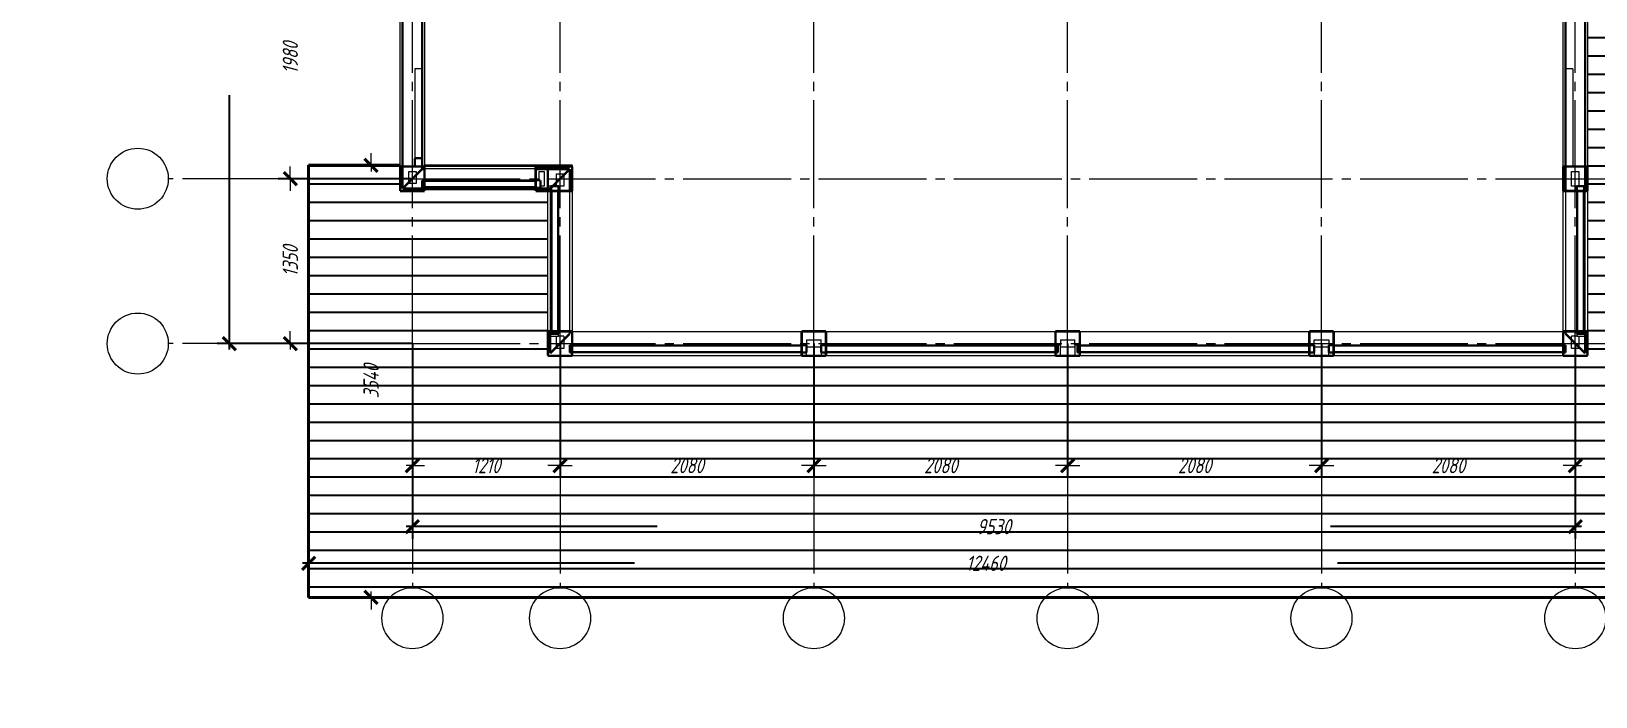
# Model space of a CAD drawing. Header units: millimetres. Extents: x 0 to 6720, y 0 to 297.
# Drawn here: x 1692.5 to 1948.9, y 0 to 109 of the extents above; entities that cross this region are included whole.
import ezdxf

# ---------------------------------------------------------------- set-up
doc = ezdxf.new("R2010")
doc.units = ezdxf.units.MM
for name, pattern in [('K5LT32768', [0]), ('K5LT_AXLED', [22.1875, 17.6875, -1.5, 1.5, -1.5]), ('K5LT_BASIC', [0]), ('K5LT_THIN', [0])]:
    doc.linetypes.add(name, pattern=pattern)
doc.layers.add('Системный слой', color=7, linetype='Continuous')
doc.styles.add('KDIMTEXTSTYLE', font='GOST_AU.SHX', dxfattribs={"width": 0.96, "oblique": 15, "height": 5})
doc.styles.add('KTEXTSTYLE', font='GOST_AU.SHX', dxfattribs={"width": 0.96, "height": 5})
doc.dimstyles.new('KDIMSTYLE (0.02)', dxfattribs={"dimtxt": 5, "dimasz": 1, "dimexe": 2, "dimexo": 0, "dimgap": 1, "dimtad": 1, "dimlfac": 50, "dimtxsty": 'KDIMTEXTSTYLE', "dimsah": 1, "dimcen": 0, "dimdle": 1, "dimadec": 0, "dimazin": 0, "dimtfac": 0.667, "dimtmove": 0, "dimatfit": 3, "dimfxl": 0, "dimtvp": 1, "dimtolj": 1, "dimtzin": 0, "dimarcsym": 0})

# ---------------------------------------------------------------- blocks, each defined once
blk = doc.blocks.new('U155')
at = {"layer": 'Системный слой', "color": 30, "linetype": 'K5LT_AXLED', "lineweight": 18}
for p, q in [((1734.91, 57.86), (1714.91, 57.86)), ((1754.91, 57.86), (1734.91, 57.86)), ((1754.91, 57.86), (1945.51, 57.86)), ((1945.51, 57.86), (1985.51, 57.86))]:
    blk.add_line(p, q, dxfattribs=at)
at = {"layer": 'Системный слой', "color": 7, "linetype": 'K5LT_THIN', "lineweight": 18}
blk.add_arc((1709.91, 57.86), 5, 0, 360, dxfattribs=at)
blk = doc.blocks.new('U156')
at = {"layer": 'Системный слой', "color": 30, "linetype": 'K5LT_AXLED', "lineweight": 18}
for p, q in [((1734.91, 84.86), (1714.91, 84.86)), ((1754.91, 84.86), (1734.91, 84.86)), ((1754.91, 84.86), (1945.51, 84.86)), ((1945.51, 84.86), (1985.51, 84.86))]:
    blk.add_line(p, q, dxfattribs=at)
at = {"layer": 'Системный слой', "color": 7, "linetype": 'K5LT_THIN', "lineweight": 18}
blk.add_arc((1709.91, 84.86), 5, 0, 360, dxfattribs=at)
blk = doc.blocks.new('U163')
at = {"layer": 'Системный слой', "color": 30, "linetype": 'K5LT_AXLED', "lineweight": 18}
for p, q in [((1754.91, 57.86), (1754.91, 249.66)), ((1754.91, 57.86), (1754.91, 37.86)), ((1754.91, 37.86), (1754.91, 17.86))]:
    blk.add_line(p, q, dxfattribs=at)
at = {"layer": 'Системный слой', "color": 7, "linetype": 'K5LT_THIN', "lineweight": 18}
blk.add_arc((1754.91, 12.86), 5, 0, 360, dxfattribs=at)
blk = doc.blocks.new('U164')
at = {"layer": 'Системный слой', "color": 30, "linetype": 'K5LT_AXLED', "lineweight": 18}
for p, q in [((1779.11, 57.86), (1779.11, 249.66)), ((1779.11, 57.86), (1779.11, 37.86)), ((1779.11, 37.86), (1779.11, 17.86))]:
    blk.add_line(p, q, dxfattribs=at)
at = {"layer": 'Системный слой', "color": 7, "linetype": 'K5LT_THIN', "lineweight": 18}
blk.add_arc((1779.11, 12.86), 5, 0, 360, dxfattribs=at)
blk = doc.blocks.new('U165')
at = {"layer": 'Системный слой', "color": 30, "linetype": 'K5LT_AXLED', "lineweight": 18}
for p, q in [((1820.71, 57.86), (1820.71, 249.66)), ((1820.71, 57.86), (1820.71, 37.86)), ((1820.71, 37.86), (1820.71, 17.86))]:
    blk.add_line(p, q, dxfattribs=at)
at = {"layer": 'Системный слой', "color": 7, "linetype": 'K5LT_THIN', "lineweight": 18}
blk.add_arc((1820.71, 12.86), 5, 0, 360, dxfattribs=at)
blk = doc.blocks.new('U166')
at = {"layer": 'Системный слой', "color": 30, "linetype": 'K5LT_AXLED', "lineweight": 18}
for p, q in [((1862.31, 57.86), (1862.31, 249.66)), ((1862.31, 57.86), (1862.31, 37.86)), ((1862.31, 37.86), (1862.31, 17.86))]:
    blk.add_line(p, q, dxfattribs=at)
at = {"layer": 'Системный слой', "color": 7, "linetype": 'K5LT_THIN', "lineweight": 18}
blk.add_arc((1862.31, 12.86), 5, 0, 360, dxfattribs=at)
blk = doc.blocks.new('U167')
at = {"layer": 'Системный слой', "color": 30, "linetype": 'K5LT_AXLED', "lineweight": 18}
for p, q in [((1903.91, 57.86), (1903.91, 249.66)), ((1903.91, 57.86), (1903.91, 37.86)), ((1903.91, 37.86), (1903.91, 17.86))]:
    blk.add_line(p, q, dxfattribs=at)
at = {"layer": 'Системный слой', "color": 7, "linetype": 'K5LT_THIN', "lineweight": 18}
blk.add_arc((1903.91, 12.86), 5, 0, 360, dxfattribs=at)
blk = doc.blocks.new('U168')
at = {"layer": 'Системный слой', "color": 30, "linetype": 'K5LT_AXLED', "lineweight": 18}
for p, q in [((1945.51, 57.86), (1945.51, 249.66)), ((1945.51, 57.86), (1945.51, 37.86)), ((1945.51, 37.86), (1945.51, 17.86))]:
    blk.add_line(p, q, dxfattribs=at)
at = {"layer": 'Системный слой', "color": 7, "linetype": 'K5LT_THIN', "lineweight": 18}
blk.add_arc((1945.51, 12.86), 5, 0, 360, dxfattribs=at)
blk = doc.blocks.new('U154')
at = {"layer": 'Системный слой'}
for name in ['U163', 'U164', 'U165', 'U166', 'U167', 'U168', 'U156', 'U155']:
    blk.add_blockref(name, (0, 0), dxfattribs=at)
blk = doc.blocks.new('U205')
at = {"layer": 'Системный слой', "color": 7, "linetype": 'K5LT32768', "lineweight": 18}
for p, q in [((1752.91, 87.06), (1752.91, 160.86)), ((1947.51, 136.86), (1947.51, 86.86)), ((1756.91, 122.46), (1756.91, 87.06)), ((1943.51, 86.86), (1943.51, 122.46)), ((1756.51, 102.86), (1755.31, 102.86)), ((1755.31, 102.86), (1755.31, 88.22)), ((1945.11, 102.86), (1943.91, 102.86)), ((1945.11, 102.86), (1945.11, 86.86)), ((1752.91, 87.06), (1752.91, 86.86)), ((1754.31, 86.06), (1755.51, 86.06)), ((1754.31, 84.26), (1754.31, 86.06)), ((1755.51, 86.06), (1755.51, 85.46)), ((1755.51, 85.46), (1755.51, 84.06)), ((1756.91, 86.86), (1756.91, 87.06)), ((1781.11, 87.06), (1756.91, 87.06)), ((1775.11, 86.86), (1756.91, 86.86)), ((1775.11, 86.46), (1756.91, 86.46)), ((1775.11, 84.62), (1756.91, 84.62)), ((1775.71, 86.06), (1776.51, 86.06)), ((1775.71, 84.62), (1775.71, 86.06)), ((1776.51, 86.06), (1776.51, 83.66)), ((1778.51, 85.66), (1779.71, 85.66)), ((1778.51, 84.26), (1778.51, 85.66)), ((1779.71, 85.66), (1779.71, 85.46)), ((1779.71, 85.46), (1779.71, 83.66)), ((1781.11, 87.06), (1781.11, 86.86)), ((1944.91, 86.06), (1946.11, 86.06)), ((1944.91, 83.66), (1944.91, 86.06)), ((1946.11, 86.06), (1946.11, 83.66)), ((1754.31, 84.06), (1754.31, 84.26)), ((1755.51, 84.06), (1754.31, 84.06)), ((1756.91, 83.26), (1775.11, 83.26)), ((1775.11, 83.06), (1756.91, 83.06)), ((1776.51, 83.66), (1775.91, 83.66)), ((1775.91, 83.26), (1775.91, 83.38)), ((1775.91, 82.86), (1775.91, 83.26)), ((1777.63, 83.66), (1777.11, 83.66)), ((1777.11, 59.86), (1777.11, 82.86)), ((1777.51, 82.86), (1777.51, 59.86)), ((1778.51, 83.66), (1778.51, 84.26)), ((1779.71, 83.66), (1778.87, 83.66)), ((1778.87, 59.86), (1778.87, 82.86)), ((1780.71, 59.86), (1780.71, 82.86)), ((1781.11, 82.86), (1781.11, 59.86)), ((1943.51, 59.86), (1943.51, 82.86)), ((1943.91, 82.86), (1943.91, 59.86)), ((1945.75, 83.66), (1944.91, 83.66)), ((1945.75, 82.86), (1945.75, 59.86)), ((1947.11, 83.66), (1946.99, 83.66)), ((1947.51, 83.66), (1947.11, 83.66)), ((1947.11, 59.86), (1947.11, 82.86)), ((1947.51, 82.86), (1947.51, 59.86)), ((1777.11, 59.06), (1777.51, 59.06)), ((1777.51, 59.06), (1778.51, 59.06)), ((1778.51, 59.06), (1778.87, 59.06)), ((1778.51, 57.26), (1778.51, 59.06)), ((1778.87, 59.06), (1778.87, 59.46)), ((1779.71, 59.06), (1778.87, 59.06)), ((1779.71, 59.06), (1779.71, 58.46)), ((1781.11, 59.86), (1818.71, 59.86)), ((1822.71, 59.86), (1860.31, 59.86)), ((1864.31, 59.86), (1901.91, 59.86)), ((1905.91, 59.86), (1943.51, 59.86)), ((1945.75, 59.06), (1944.91, 59.06)), ((1944.91, 58.46), (1944.91, 59.06)), ((1945.75, 59.46), (1945.75, 59.06)), ((1945.75, 59.06), (1946.11, 59.06)), ((1946.11, 59.06), (1946.11, 57.26)), ((1946.11, 59.06), (1947.11, 59.06)), ((1947.11, 59.06), (1947.51, 59.06)), ((1778.51, 57.06), (1778.51, 57.26)), ((1779.71, 57.06), (1778.51, 57.06)), ((1779.71, 58.46), (1779.71, 57.06)), ((1818.71, 57.62), (1781.11, 57.62)), ((1781.11, 57.54), (1781.11, 57.62)), ((1781.11, 56.38), (1781.11, 56.46)), ((1819.51, 58.46), (1819.51, 57.62)), ((1819.51, 58.46), (1821.91, 58.46)), ((1821.91, 57.26), (1819.51, 57.26)), ((1821.91, 57.62), (1821.91, 58.46)), ((1860.31, 57.62), (1822.71, 57.62)), ((1861.11, 57.62), (1860.71, 57.62)), ((1861.11, 58.46), (1863.51, 58.46)), ((1861.11, 58.46), (1861.11, 57.62)), ((1861.11, 57.26), (1861.11, 57.62)), ((1863.51, 57.26), (1861.11, 57.26)), ((1861.11, 55.86), (1861.11, 57.26)), ((1863.51, 57.62), (1863.51, 58.46)), ((1863.51, 57.62), (1863.51, 57.26)), ((1863.91, 57.62), (1863.51, 57.62)), ((1863.51, 57.26), (1863.51, 55.86)), ((1901.91, 57.62), (1864.31, 57.62)), ((1902.71, 57.62), (1902.71, 58.46)), ((1902.71, 58.46), (1905.11, 58.46)), ((1905.11, 57.26), (1902.71, 57.26)), ((1905.11, 58.46), (1905.11, 57.62)), ((1943.51, 57.62), (1905.91, 57.62)), ((1943.51, 57.54), (1943.51, 57.62)), ((1943.51, 56.38), (1943.51, 56.46)), ((1944.91, 57.06), (1944.91, 58.46)), ((1946.11, 57.06), (1944.91, 57.06)), ((1946.11, 57.26), (1946.11, 57.06)), ((1818.71, 55.86), (1781.11, 55.86)), ((1819.51, 55.86), (1819.51, 56.38)), ((1821.91, 56.38), (1821.91, 55.86)), ((1860.31, 55.86), (1822.71, 55.86)), ((1901.91, 55.86), (1864.31, 55.86)), ((1902.71, 56.38), (1902.71, 55.86)), ((1905.11, 55.86), (1905.11, 56.38)), ((1943.51, 55.86), (1905.91, 55.86))]:
    blk.add_line(p, q, dxfattribs=at)
at = {"layer": 'Системный слой', "color": 5, "linetype": 'K5LT_BASIC', "lineweight": 40}
for p, q in [((1752.91, 87.06), (1737.91, 87.06)), ((1737.91, 87.06), (1737.91, 16.26)), ((1737.91, 16.26), (1987.11, 16.26))]:
    blk.add_line(p, q, dxfattribs=at)
at = {"layer": 'Системный слой', "color": 5, "linetype": 'K5LT_BASIC', "const_width": 0.4}
for points in [[(1753.31, 86.86), (1753.31, 160.86)], [(1947.11, 136.86), (1947.11, 86.86)], [(1756.51, 122.46), (1756.51, 102.86)], [(1943.91, 102.86), (1943.91, 122.46)], [(1756.51, 102.86), (1756.51, 88.22)], [(1943.91, 102.86), (1943.91, 86.86)], [(1755.31, 88.22), (1756.51, 88.22)], [(1755.31, 86.86), (1755.31, 88.22)], [(1756.51, 88.22), (1756.51, 86.86)], [(1752.91, 82.86), (1752.91, 86.86)], [(1752.91, 86.86), (1753.31, 86.86)], [(1753.31, 83.26), (1753.31, 86.86)], [(1753.31, 86.86), (1755.31, 86.86)], [(1754.31, 84.26), (1755.51, 85.46)], [(1756.51, 86.86), (1755.31, 86.86)], [(1755.51, 85.46), (1756.51, 86.46)], [(1756.51, 86.86), (1756.51, 86.46)], [(1756.51, 86.86), (1756.91, 86.86)], [(1756.51, 86.46), (1756.91, 86.46)], [(1756.51, 84.62), (1756.51, 83.38)], [(1756.91, 84.62), (1756.51, 84.62)], [(1756.91, 86.86), (1756.91, 86.46)], [(1756.91, 86.46), (1756.91, 84.62)], [(1756.91, 84.62), (1756.91, 84.54)], [(1756.91, 84.54), (1775.11, 84.54)], [(1756.91, 83.46), (1756.91, 84.54)], [(1775.11, 86.86), (1777.11, 86.86)], [(1775.11, 86.46), (1775.11, 86.86)], [(1775.11, 86.46), (1777.11, 86.46)], [(1775.11, 84.62), (1775.11, 86.46)], [(1775.71, 84.62), (1775.11, 84.62)], [(1775.11, 84.54), (1775.11, 84.62)], [(1775.11, 84.54), (1775.11, 83.46)], [(1775.91, 84.62), (1775.71, 84.62)], [(1775.91, 83.66), (1775.91, 84.62)], [(1777.11, 86.86), (1777.11, 86.46)], [(1781.11, 86.86), (1777.11, 86.86)], [(1777.11, 86.46), (1780.71, 86.46)], [(1777.11, 86.46), (1777.11, 83.66)], [(1778.51, 84.26), (1779.71, 85.46)], [(1779.71, 85.46), (1780.71, 86.46)], [(1780.71, 86.46), (1780.71, 82.86)], [(1781.11, 86.86), (1781.11, 82.86)], [(1943.51, 82.86), (1943.51, 86.86)], [(1943.91, 86.86), (1943.51, 86.86)], [(1945.11, 86.86), (1943.91, 86.86)], [(1943.91, 82.86), (1943.91, 86.86)], [(1947.11, 86.86), (1945.11, 86.86)], [(1947.51, 86.86), (1947.11, 86.86)], [(1947.11, 86.86), (1947.11, 83.66)], [(1947.51, 86.86), (1947.51, 83.66)], [(1756.91, 82.86), (1752.91, 82.86)], [(1753.31, 83.26), (1754.31, 84.26)], [(1756.91, 83.26), (1753.31, 83.26)], [(1756.51, 83.38), (1756.91, 83.38)], [(1775.11, 83.46), (1756.91, 83.46)], [(1756.91, 83.46), (1756.91, 83.38)], [(1756.91, 83.38), (1756.91, 83.26)], [(1756.91, 83.26), (1756.91, 83.06)], [(1756.91, 83.06), (1756.91, 82.86)], [(1775.11, 83.38), (1775.11, 83.46)], [(1775.11, 83.38), (1775.91, 83.38)], [(1775.11, 83.26), (1775.11, 83.38)], [(1775.91, 83.26), (1775.11, 83.26)], [(1775.11, 83.06), (1775.11, 83.26)], [(1775.11, 82.86), (1775.11, 83.06)], [(1775.91, 82.86), (1775.11, 82.86)], [(1775.91, 83.38), (1775.91, 83.66)], [(1777.11, 83.26), (1775.91, 83.26)], [(1777.11, 82.86), (1775.91, 82.86)], [(1777.11, 83.26), (1777.11, 83.66)], [(1777.51, 83.26), (1777.11, 83.26)], [(1777.11, 82.86), (1777.11, 83.26)], [(1777.51, 82.86), (1777.11, 82.86)], [(1777.51, 83.26), (1777.63, 83.38)], [(1777.51, 82.86), (1777.51, 83.26)], [(1777.63, 82.86), (1777.51, 82.86)], [(1777.91, 83.66), (1777.63, 83.66)], [(1777.63, 83.66), (1777.63, 83.38)], [(1777.63, 83.38), (1777.91, 83.66)], [(1777.63, 83.38), (1777.63, 82.86)], [(1777.71, 82.86), (1777.63, 82.86)], [(1777.71, 59.86), (1777.71, 82.86)], [(1777.71, 82.86), (1778.79, 82.86)], [(1777.91, 83.66), (1778.51, 84.26)], [(1777.91, 83.66), (1778.51, 83.66)], [(1778.51, 83.66), (1778.87, 83.66)], [(1778.79, 82.86), (1778.79, 59.86)], [(1778.87, 82.86), (1778.79, 82.86)], [(1778.87, 82.86), (1778.87, 83.66)], [(1780.71, 82.86), (1778.87, 82.86)], [(1781.11, 82.86), (1780.71, 82.86)], [(1943.91, 82.86), (1943.51, 82.86)], [(1945.75, 82.86), (1943.91, 82.86)], [(1945.75, 83.66), (1945.75, 82.86)], [(1945.75, 83.66), (1946.11, 83.66)], [(1945.83, 82.86), (1945.75, 82.86)], [(1945.83, 59.86), (1945.83, 82.86)], [(1945.83, 82.86), (1946.91, 82.86)], [(1946.11, 83.66), (1946.99, 83.66)], [(1946.91, 82.86), (1946.91, 59.86)], [(1946.99, 82.86), (1946.91, 82.86)], [(1946.99, 82.86), (1946.99, 83.66)], [(1947.11, 82.86), (1946.99, 82.86)], [(1947.11, 83.66), (1947.11, 82.86)], [(1947.51, 82.86), (1947.11, 82.86)], [(1947.51, 83.66), (1947.51, 82.86)], [(1777.11, 59.06), (1777.11, 59.86)], [(1777.11, 59.86), (1777.51, 59.86)], [(1777.11, 59.06), (1777.11, 55.86)], [(1777.51, 59.06), (1777.51, 59.86)], [(1777.51, 59.86), (1777.63, 59.86)], [(1777.51, 56.26), (1777.51, 59.06)], [(1777.63, 59.86), (1777.63, 59.46)], [(1777.63, 59.86), (1777.71, 59.86)], [(1777.63, 59.46), (1778.87, 59.46)], [(1778.79, 59.86), (1777.71, 59.86)], [(1778.79, 59.86), (1778.87, 59.86)], [(1778.87, 59.46), (1778.87, 59.86)], [(1778.87, 59.86), (1780.71, 59.86)], [(1780.71, 59.46), (1779.71, 58.46)], [(1780.71, 59.86), (1780.71, 59.46)], [(1780.71, 59.86), (1781.11, 59.86)], [(1781.11, 59.86), (1781.11, 57.62)], [(1818.71, 57.62), (1818.71, 59.86)], [(1818.71, 59.86), (1822.71, 59.86)], [(1822.71, 59.86), (1822.71, 57.62)], [(1860.31, 57.62), (1860.31, 59.86)], [(1860.31, 59.86), (1864.31, 59.86)], [(1864.31, 59.86), (1864.31, 57.62)], [(1901.91, 57.62), (1901.91, 59.86)], [(1901.91, 59.86), (1905.91, 59.86)], [(1905.91, 59.86), (1905.91, 57.62)], [(1943.51, 57.62), (1943.51, 59.86)], [(1943.51, 59.86), (1943.91, 59.86)], [(1943.91, 59.46), (1943.91, 59.86)], [(1943.91, 59.86), (1945.75, 59.86)], [(1944.91, 58.46), (1943.91, 59.46)], [(1945.75, 59.86), (1945.75, 59.46)], [(1945.75, 59.86), (1945.83, 59.86)], [(1945.75, 59.46), (1946.99, 59.46)], [(1946.91, 59.86), (1945.83, 59.86)], [(1946.91, 59.86), (1946.99, 59.86)], [(1946.99, 59.46), (1946.99, 59.86)], [(1946.99, 59.86), (1947.11, 59.86)], [(1947.11, 59.86), (1947.11, 59.06)], [(1947.11, 59.86), (1947.51, 59.86)], [(1947.11, 59.06), (1947.11, 56.26)], [(1947.51, 59.86), (1947.51, 59.06)], [(1947.51, 59.06), (1947.51, 55.86)], [(1778.51, 57.26), (1777.51, 56.26)], [(1779.71, 58.46), (1778.51, 57.26)], [(1781.11, 57.62), (1780.71, 57.62)], [(1780.71, 57.62), (1780.71, 56.38)], [(1780.71, 56.38), (1781.11, 56.38)], [(1781.11, 57.54), (1818.71, 57.54)], [(1781.11, 56.46), (1781.11, 57.54)], [(1818.71, 56.46), (1781.11, 56.46)], [(1781.11, 56.38), (1781.11, 55.86)], [(1819.51, 57.62), (1818.71, 57.62)], [(1818.71, 57.54), (1818.71, 56.46)], [(1818.71, 55.86), (1818.71, 56.38)], [(1818.71, 56.38), (1819.51, 56.38)], [(1819.51, 57.62), (1819.51, 57.26)], [(1819.51, 57.26), (1819.51, 56.38)], [(1822.71, 57.62), (1821.91, 57.62)], [(1821.91, 57.26), (1821.91, 57.62)], [(1821.91, 56.38), (1821.91, 57.26)], [(1821.91, 56.38), (1822.71, 56.38)], [(1822.71, 57.54), (1860.31, 57.54)], [(1822.71, 56.46), (1822.71, 57.54)], [(1860.31, 56.46), (1822.71, 56.46)], [(1822.71, 56.38), (1822.71, 55.86)], [(1860.71, 57.62), (1860.31, 57.62)], [(1860.31, 57.54), (1860.31, 56.46)], [(1860.31, 55.86), (1860.31, 56.38)], [(1860.31, 56.38), (1860.71, 56.38)], [(1860.71, 56.38), (1860.71, 57.62)], [(1864.31, 57.62), (1863.91, 57.62)], [(1863.91, 57.62), (1863.91, 56.38)], [(1863.91, 56.38), (1864.31, 56.38)], [(1864.31, 57.54), (1901.91, 57.54)], [(1864.31, 56.46), (1864.31, 57.54)], [(1901.91, 56.46), (1864.31, 56.46)], [(1864.31, 56.38), (1864.31, 55.86)], [(1902.71, 57.62), (1901.91, 57.62)], [(1901.91, 57.54), (1901.91, 56.46)], [(1901.91, 55.86), (1901.91, 56.38)], [(1901.91, 56.38), (1902.71, 56.38)], [(1902.71, 57.26), (1902.71, 57.62)], [(1902.71, 57.26), (1902.71, 56.38)], [(1905.91, 57.62), (1905.11, 57.62)], [(1905.11, 57.62), (1905.11, 57.26)], [(1905.11, 56.38), (1905.11, 57.26)], [(1905.11, 56.38), (1905.91, 56.38)], [(1905.91, 57.54), (1943.51, 57.54)], [(1905.91, 56.46), (1905.91, 57.54)], [(1943.51, 56.46), (1905.91, 56.46)], [(1905.91, 56.38), (1905.91, 55.86)], [(1943.91, 57.62), (1943.51, 57.62)], [(1943.51, 57.54), (1943.51, 56.46)], [(1943.51, 56.38), (1943.91, 56.38)], [(1943.51, 55.86), (1943.51, 56.38)], [(1943.91, 56.38), (1943.91, 57.62)], [(1946.11, 57.26), (1944.91, 58.46)], [(1947.11, 56.26), (1946.11, 57.26)], [(1781.11, 55.86), (1777.11, 55.86)], [(1819.51, 55.86), (1818.71, 55.86)], [(1819.51, 55.86), (1821.91, 55.86)], [(1822.71, 55.86), (1821.91, 55.86)], [(1861.11, 55.86), (1860.31, 55.86)], [(1861.11, 55.86), (1863.51, 55.86)], [(1864.31, 55.86), (1863.51, 55.86)], [(1902.71, 55.86), (1901.91, 55.86)], [(1902.71, 55.86), (1905.11, 55.86)], [(1905.91, 55.86), (1905.11, 55.86)], [(1947.51, 55.86), (1943.51, 55.86)]]:
    blk.add_lwpolyline(points, dxfattribs=at)
blk = doc.blocks.new('KDIMARROW_03')
at = {"layer": 'Системный слой', "color": 0, "linetype": 'K5LT_BASIC', "lineweight": 40}
blk.add_line((-1.06, -1.06), (1.06, 1.06), dxfattribs=at)
at = {"layer": 'Системный слой', "color": 0, "linetype": 'K5LT_THIN', "lineweight": 18}
for q in [(-1, 0), (2, 0)]:
    blk.add_line((0, 0), q, dxfattribs=at)

msp = doc.modelspace()

# ---------------------------------------------------------------- hatches: boundary and pattern name
at = {"layer": 'Системный слой'}
h = msp.add_hatch(dxfattribs=at)
h.set_pattern_fill('', color=9, style=0, pattern_type=0)
h.set_pattern_definition([(0, (0, 0), (0, 3), [])])
h.paths.add_polyline_path([(1781.10785, 55.86262), (1777.10785, 55.86262), (1777.10785, 59.06262), (1777.10785, 59.86262), (1777.10785, 82.86262), (1775.90785, 82.86262), (1775.10785, 82.86262), (1775.10785, 83.06262), (1756.90785, 83.06262), (1756.90785, 82.86262), (1752.90785, 82.86262), (1752.90785, 86.86262), (1752.90785, 87.06262), (1737.90785, 87.06262), (1737.90785, 16.26262), (1987.10785, 16.26262), (1987.10785, 192.26262), (1947.50785, 192.26262), (1947.50785, 175.06262), (1947.50785, 173.46262), (1947.50785, 164.86262), (1947.50785, 164.46262), (1947.50785, 160.86262), (1947.50785, 159.30262), (1963.58785, 159.30262), (1963.57185, 158.56788), (1963.52388, 157.83454), (1963.44405, 157.10398), (1963.33248, 156.37758), (1963.18941, 155.65673), (1963.01509, 154.94279), (1962.80987, 154.23712), (1962.57412, 153.54104), (1962.3083, 152.85589), (1962.0129, 152.18296), (1961.6885, 151.52352), (1961.3357, 150.87883), (1960.95517, 150.2501), (1960.54764, 149.63854), (1960.11387, 149.04529), (1959.65469, 148.47148), (1959.17097, 147.91821), (1958.66363, 147.38651), (1958.13363, 146.87741), (1957.58196, 146.39185), (1957.00969, 145.93077), (1956.41789, 145.49503), (1955.80768, 145.08547), (1955.18022, 144.70285), (1954.53671, 144.34791), (1953.87835, 144.02132), (1953.2064, 143.72369), (1952.52214, 143.45559), (1951.82685, 143.21753), (1951.12186, 143.00996), (1950.40851, 142.83327), (1949.68813, 142.6878), (1948.96211, 142.57382), (1948.23182, 142.49156), (1947.50785, 142.44159), (1947.50785, 140.86262), (1947.50785, 136.86262), (1947.50785, 86.86262), (1947.50785, 83.66262), (1947.50785, 82.86262), (1947.50785, 59.86262), (1947.50785, 59.06262), (1947.50785, 55.86262), (1943.50785, 55.86262), (1905.90785, 55.86262), (1905.10785, 55.86262), (1902.70785, 55.86262), (1901.90785, 55.86262), (1864.30785, 55.86262), (1863.50785, 55.86262), (1861.10785, 55.86262), (1860.30785, 55.86262), (1822.70785, 55.86262), (1821.90785, 55.86262), (1819.50785, 55.86262), (1818.70785, 55.86262)])
h.paths.add_polyline_path([(1947.50785, 142.44159), (1948.241, 142.49239), (1948.97125, 142.57506), (1949.69721, 142.68943), (1950.4175, 142.83529), (1951.13076, 143.01237), (1951.83563, 143.22033), (1952.53079, 143.45877), (1953.21491, 143.72724), (1953.88669, 144.02524), (1954.54487, 144.35219), (1955.18819, 144.70748), (1955.81544, 145.09044), (1956.42543, 145.50034), (1957.01699, 145.9364), (1957.58901, 146.39779), (1958.14041, 146.88365), (1958.67014, 147.39305), (1959.17719, 147.92502), (1959.66061, 148.47856), (1960.11947, 149.05261), (1960.55291, 149.64609), (1960.96011, 150.25788), (1961.3403, 150.88682), (1961.69274, 151.5317), (1962.01679, 152.19131), (1962.31181, 152.86441), (1962.57726, 153.54971), (1962.81263, 154.24591), (1963.01747, 154.9517), (1963.1914, 155.66573), (1963.33408, 156.38666), (1963.44524, 157.11312), (1963.52468, 157.84372), (1963.57225, 158.57709), (1963.58785, 159.30262), (1947.50785, 159.30262)])

# ---------------------------------------------------------------- block references
for name in ['U154', 'U205']:
    msp.add_blockref(name, (0, 0), dxfattribs=at)

# ---------------------------------------------------------------- dimensions: what is measured, and where the dimension line sits
at = {"layer": 'Системный слой', "color": 7}
for base, p1, p2, location, override in [((1724.90785, 57.86262), (1754.90785, 249.66262), (1754.90785, 57.86262), (1724.90785, 153.76262), {"dimexo": 0, "dimpost": '\\H2.5;\\W0.965;\\Q15;<>', "dimblk1": 'KDIMARROW_03', "dimblk2": 'KDIMARROW_03', "dimse1": 0, "dimse2": 0, "dimclrt": 7, "dimtolj": 1}), ((1734.90785, 84.86262), (1754.90785, 124.46262), (1754.90785, 84.86262), (1734.90785, 104.66262), {"dimexo": 0, "dimpost": '\\H2.5;\\W0.965;\\Q15;<>', "dimblk1": 'KDIMARROW_03', "dimblk2": 'KDIMARROW_03', "dimse1": 0, "dimse2": 0, "dimclrt": 7, "dimtolj": 1}), ((1748.13659, 87.06262), (1737.90785, 16.26262), (1737.90785, 87.06262), (1748.13659, 51.66262), {"dimexo": 2, "dimpost": '\\H2.5;\\W0.965;\\Q15;<>', "dimblk1": 'KDIMARROW_03', "dimblk2": 'KDIMARROW_03', "dimse1": 0, "dimse2": 0, "dimclrt": 7, "dimtolj": 1}), ((1734.90785, 57.86262), (1754.90785, 84.86262), (1754.90785, 57.86262), (1734.90785, 71.36262), {"dimexo": 0, "dimpost": '\\H2.5;\\W0.965;\\Q15;<>', "dimblk1": 'KDIMARROW_03', "dimblk2": 'KDIMARROW_03', "dimse1": 0, "dimse2": 0, "dimclrt": 7, "dimtolj": 1})]:
    msp.add_linear_dim(base=base, p1=p1, p2=p2, angle=90, location=location, dimstyle='KDIMSTYLE (0.02)', override=override, dxfattribs=at).render()
for base, p1, p2, location, override in [((1754.90785, 37.86262), (1779.10785, 57.86262), (1754.90785, 57.86262), (1767.00785, 37.86262), {"dimexo": 0, "dimpost": '\\H2.5;\\W0.965;\\Q15;<>', "dimblk1": 'KDIMARROW_03', "dimblk2": 'KDIMARROW_03', "dimse1": 0, "dimse2": 0, "dimclrt": 7, "dimtolj": 1}), ((1754.90785, 27.86262), (1945.50785, 57.86262), (1754.90785, 57.86262), (1850.20785, 27.86262), {"dimexo": 0, "dimpost": '\\H2.5;\\W0.965;\\Q15;<>', "dimblk1": 'KDIMARROW_03', "dimblk2": 'KDIMARROW_03', "dimse1": 0, "dimse2": 0, "dimclrt": 7, "dimtolj": 1}), ((1779.10785, 37.86262), (1820.70785, 57.86262), (1779.10785, 57.86262), (1799.90785, 37.86262), {"dimexo": 0, "dimpost": '\\H2.5;\\W0.965;\\Q15;<>', "dimblk1": 'KDIMARROW_03', "dimblk2": 'KDIMARROW_03', "dimse1": 0, "dimse2": 0, "dimclrt": 7, "dimtolj": 1}), ((1820.70785, 37.86262), (1862.30785, 57.86262), (1820.70785, 57.86262), (1841.50785, 37.86262), {"dimexo": 0, "dimpost": '\\H2.5;\\W0.965;\\Q15;<>', "dimblk1": 'KDIMARROW_03', "dimblk2": 'KDIMARROW_03', "dimse1": 0, "dimse2": 0, "dimclrt": 7, "dimtolj": 1}), ((1862.30785, 37.86262), (1903.90785, 57.86262), (1862.30785, 57.86262), (1883.10785, 37.86262), {"dimexo": 0, "dimpost": '\\H2.5;\\W0.965;\\Q15;<>', "dimblk1": 'KDIMARROW_03', "dimblk2": 'KDIMARROW_03', "dimse1": 0, "dimse2": 0, "dimclrt": 7, "dimtolj": 1}), ((1903.90785, 37.86262), (1945.50785, 57.86262), (1903.90785, 57.86262), (1924.70785, 37.86262), {"dimexo": 0, "dimpost": '\\H2.5;\\W0.965;\\Q15;<>', "dimblk1": 'KDIMARROW_03', "dimblk2": 'KDIMARROW_03', "dimse1": 0, "dimse2": 0, "dimclrt": 7, "dimtolj": 1}), ((1737.90785, 21.85672), (1987.10785, 16.26262), (1737.90785, 16.26262), (1848.90785, 21.85672), {"dimexo": 2, "dimpost": '\\H2.5;\\W0.965;\\Q15;<>', "dimblk1": 'KDIMARROW_03', "dimblk2": 'KDIMARROW_03', "dimse1": 0, "dimse2": 0, "dimclrt": 7, "dimtolj": 1})]:
    msp.add_linear_dim(base=base, p1=p1, p2=p2, location=location, dimstyle='KDIMSTYLE (0.02)', override=override, dxfattribs=at).render()

doc.saveas('drawing.dxf')
